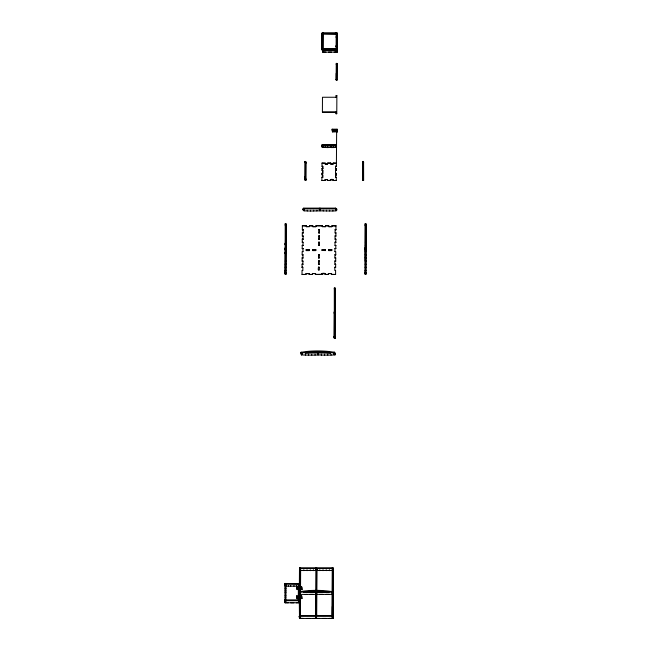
<?xml version="1.0" encoding="UTF-8"?>
<svg xmlns="http://www.w3.org/2000/svg" width="651" height="651" viewBox="0 0 651 651"><rect width="100%" height="100%" fill="white"/><g stroke="black" fill="none" stroke-linecap="round" stroke-linejoin="round"><path stroke-width="0.98" d="M285.992 244.605L285.87 243.954L285.073 243.954L285.187 244.605L285.219 223.789L286.025 223.789L285.992 243.824L285.781 272.997L284.983 272.997L285.008 252.962L285.805 252.962L285.919 253.613M285.008 252.962L285.122 253.613L285.04 248.462L285.838 248.462L285.952 249.113L285.154 249.113L285.04 248.462M285.276 248.975L285.382 250.407L285.073 243.954M285.097 273.648L284.983 272.216L285.789 272.216L285.903 272.867L286.009 274.299L285.211 274.299L285.097 273.648L285.895 273.648M285.219 223.789L285.447 225.873L285.333 225.222M285.211 274.299L285.236 270.377L286.066 270.539L285.236 270.377M285.268 270.539L285.284 264.119L286.115 264.273L285.284 264.119M285.317 264.273L285.464 243.913M285.464 239.837L285.472 242.351M286.188 250.407L286.074 248.975L286.188 249.626L285.39 249.626M286.009 274.299L286.131 225.222M298.296 599.888L298.321 596.959L299.118 596.951L299.46 602.785L285.073 602.793L284.829 583.451L299.273 583.768M285.797 585.208L284.935 584.883L284.886 583.776L285.683 583.776M284.878 600.873L284.992 602.305L285.846 602.631M285.911 585.859L285.114 585.859L285 584.419L285.797 584.419M285.073 602.793L285.057 601.06M285.504 599.897L285.626 584.232L285.968 586.177L298.752 586.177M284.935 601.98L285.732 601.98L285.569 600.222M285.789 602.305L285.797 601.516L284.935 601.198M285.968 585.395L285.87 599.498L285.073 599.498M288.36 586.177L288.369 585.395M290.761 586.177L290.769 585.395M293.959 586.177L293.967 585.395M296.36 586.177L296.36 585.395M298.606 598.578L297.002 598.578L296.669 595.844L301.625 595.844L301.958 598.578L300.363 598.578L300.078 596.951L299.281 596.951L299.395 597.602L299.24 596.821L299.509 618.45L333.076 618.442L333.41 569.723L332.604 569.723M298.671 589.57L297.076 589.57L296.734 586.844L301.69 586.836L302.031 589.57L300.428 589.57L300.144 587.951L299.346 587.951L299.281 596.17M297.002 598.578L296.669 595.844M297.076 589.57L296.734 586.844M298.321 596.17L298.386 587.951L299.183 587.951L299.126 596.17M298.394 587.161L298.467 584.549M299.208 601.321L298.345 601.003L298.353 600.214L299.094 599.888L284.707 599.897L284.764 601.003L285.618 601.329L284.821 601.329M298.638 602.623L298.581 601.516M299.191 587.161L299.216 583.442M299.346 587.161L299.493 567.778L333.06 567.77L333.434 569.885M302.088 354.307L302.097 353.526L301.299 353.526L301.291 354.307L302.088 354.307L301.063 353.013L301.071 352.232L301.869 352.232A23.192 4.703 0.4 0 1 333.841 352.215L334.638 352.215L334.752 352.866L334.752 353.656L333.947 353.656L333.955 352.866L334.752 352.866M315.645 616.204L315.532 615.553L299.94 615.553L299.248 616.985L300.046 616.985L300.078 596.951M300.542 586.339L300.632 569.731L300.518 569.08L300.518 569.861L299.712 569.861L299.606 568.429M301.177 353.664L301.071 352.232M299.257 616.204L299.362 617.636L300.168 617.636L300.282 618.287M299.712 569.861L299.72 569.08M299.509 618.45L299.59 602.623M299.639 600.434L299.672 595.738M299.785 580.855L299.737 583.044M299.785 576.778L299.785 580.074M308.607 354.177L308.631 355.12L301.405 354.958L301.299 353.526M306.003 273.51L309.225 273.672L306.003 273.51L306.019 274.453L302.023 274.453L302.023 270.377L302.853 270.539L302.845 267.244L302.048 267.244L302.845 267.244M302.08 267.406L302.072 264.111L302.902 264.273L302.072 264.111M302.121 261.141L302.918 261.141L302.121 261.141L302.113 257.845L302.943 258.008L302.113 257.845M302.17 254.875L302.967 254.875L302.17 254.875L302.162 251.579L302.959 251.579M302.21 248.609L303.016 248.609L302.21 248.609L302.21 245.313L303.032 245.476L302.21 245.313M303.057 242.343L302.259 242.343L302.251 239.047L303.081 239.21L302.251 239.047M302.308 236.077L303.106 236.077L302.308 236.077L302.3 232.781L303.13 232.944L302.3 232.781M302.349 229.811L303.154 229.811L302.349 229.811L302.349 225.734L306.377 225.897L302.349 225.734M300.087 596.17L300.144 587.951M300.152 587.161L300.29 567.778M301.063 353.013L301.861 353.013L301.869 352.232M301.974 353.664L301.983 352.875L301.185 352.875M303.032 209.557L303.032 208.768L303.838 208.768L303.83 209.557L303.032 209.557L304.058 210.851L310.486 211.014L310.486 210.232M303.146 210.208L303.032 208.768M300.298 615.936L300.42 598.708L299.655 598.871M300.363 598.578L300.371 597.797M300.485 594.168L300.445 595.575M300.469 592.443L300.493 589.31M302.902 264.273L302.894 260.978M302.943 258.008L302.943 254.712M302.992 251.742L302.984 248.446M303.008 245.313L303.032 242.18L302.259 242.343M303.081 239.21L303.073 235.914M303.13 232.944L303.122 229.648M303.83 209.557L303.724 208.125L319.307 208.117L319.413 209.549L320.219 209.549L320.105 208.117L335.696 208.117L335.802 209.549L336.6 209.549L336.713 210.192L335.916 210.192L336.03 210.843L332.864 211.005L320.447 210.851L320.333 210.2L319.535 210.2L319.649 210.851L310.486 211.014M304.058 210.851L304.066 210.07M301.958 598.578L301.625 595.844M302.031 589.57L301.69 586.836M304.912 178.561L305.661 178.236L305.767 179.668L304.969 179.668L304.741 177.585L304.855 161.92L305.718 162.245L304.855 161.92M304.969 162.571L304.92 161.464L305.718 161.464L305.832 162.896L305.669 162.49M305.954 162.758L305.88 180.319L305.083 180.319L304.969 178.879M305.596 178.691L304.855 179.017L305.653 179.017L305.718 161.464M305.88 180.319L305.832 179.204M303.83 569.731L303.854 570.675M305.433 355.12L305.409 354.177M309.371 249.618L309.396 250.562L306.198 250.57L306.173 249.618L309.371 249.618L306.173 249.618M309.567 226.678L306.369 226.678L306.344 225.734M307.288 211.014L307.288 210.232M307.028 569.731L307.052 570.675M312.39 273.51L315.621 273.664L312.39 273.51L312.415 274.453L309.217 274.453L309.192 273.51M309.542 225.734L312.773 225.897L309.542 225.734L309.542 226.515L306.369 226.678M310.226 569.731L310.25 570.675M315.003 354.177L315.027 355.12L311.829 355.12L311.805 354.177M315.768 249.618L315.792 250.562L312.594 250.562L312.57 249.618L315.792 249.781L312.57 249.618M325.533 225.726L328.755 225.889L325.533 225.726L325.557 226.678L322.359 226.678L322.335 225.726L315.938 225.734L315.963 226.678L312.765 226.678L312.74 225.734M313.676 211.014L313.684 210.232M313.424 569.723L313.448 570.675M322.017 273.664C329.976 274.576 320.967 271.768 322.009 274.445L315.613 274.453L315.589 273.501M316.874 211.014L316.882 210.232M315.711 590.66L315.873 567.778M315.881 615.936L315.694 592.451L315.637 616.985L316.435 616.985L316.5 592.451L316.842 594.396L332.425 594.396M315.027 355.12L317.794 354.958L317.802 354.177M318.437 267.235C317.354 271.443 320.284 271.443 319.234 267.235L318.437 267.235L319.234 267.235M319.283 260.97L319.283 264.265L318.485 264.265L318.477 260.97L319.283 260.97L318.477 260.97M319.332 257.999L318.534 257.999L318.526 254.712L319.324 254.712L318.526 254.712M319.413 242.18L319.421 245.476L318.624 245.476L318.616 242.18L319.446 242.343L318.616 242.18M319.462 235.914L319.47 239.21L318.673 239.21L318.665 235.914L319.495 236.077L318.665 235.914M319.511 229.648L319.511 232.944L318.713 232.944L318.705 229.648L319.511 229.648L318.705 229.648M316.508 590.66L316.679 567.778M319.413 209.549L319.307 208.117M316.793 568.429L316.785 569.21L315.987 569.21M316.899 569.861L316.907 569.08L316.866 591.027M316.679 615.936L316.842 593.614M324.589 354.168L324.613 355.12L318.591 354.958L318.599 354.177M319.324 254.712L319.299 257.837L318.534 257.999M319.649 210.851L319.649 210.07M320.219 209.549L320.105 208.117M320.447 210.851L320.455 210.07M322.538 49.948L321.659 49.468L321.773 33.177L322.66 33.665M321.74 49.948L321.773 33.177M336.16 144.685L336.209 145.791L321.822 145.791L321.773 144.685L336.16 144.685L335.42 145.01M337.348 34.877L336.974 32.762L322.587 32.77L322.522 50.322L336.909 50.322L336.876 46.278L336.128 46.538M327.705 146.63L327.73 147.582L322.904 147.419L322.05 147.093L322.79 146.768L321.936 146.442L321.944 145.661M322.644 50.192L322.636 50.973L323.49 51.299L322.693 51.299M322.701 34.202L322.587 32.77M322.05 147.093L322.001 145.987M323.498 50.518L322.701 50.518L322.75 51.624L323.604 51.95M325.069 179.53L327.494 179.692L325.069 179.53L325.093 180.473L321.895 180.473L321.887 177.178L322.717 177.341L321.887 177.178M322.717 177.341L322.733 174.989L321.911 174.826L321.92 173.264L322.717 173.264L321.92 173.264M322.75 173.426L322.774 170.293L321.968 170.293L321.952 168.56L322.782 168.723L321.952 168.56M322.782 168.723L322.798 166.379L322.001 166.379L321.993 163.084L325.223 163.246L321.993 163.084M322.4 112.143L335.981 112.135L322.4 112.143L322.473 97.251L336.062 97.251M336.518 34.715L337.324 34.715L337.226 52.104L322.839 52.113L322.815 50.379M323.319 50.322L323.401 33.649M323.433 50.973L323.441 50.192M319.82 569.723L319.844 570.667M321.391 354.958L321.399 354.168M322.009 274.445L321.985 273.501M325.354 249.618L325.378 250.562L322.155 250.399L322.164 249.618L325.354 249.618L322.164 249.618M322.359 226.678L322.335 225.726M322.693 177.178L322.709 174.826L321.911 174.826M322.717 173.264L322.741 170.131L321.968 170.293M322.75 168.56L322.774 166.217L322.001 166.379M322.904 147.419L322.912 146.638M323.547 51.624L323.555 50.843L322.701 50.518M321.415 355.12L321.423 354.331M322.18 250.562L322.188 249.781M323.27 211.014L323.278 210.224M333.182 163.076L336.412 163.238L333.182 163.076L333.206 164.028L330.806 164.028L330.789 163.076L327.591 163.084L327.608 164.028L325.215 164.028L325.191 163.084M325.337 147.582L325.313 146.63M323.018 569.723L323.034 570.667M328.381 273.501L331.603 273.664L328.381 273.501L328.405 274.445L325.207 274.445L325.183 273.501M326.468 211.014L326.476 210.224M330.692 179.684C336.738 180.384 329.658 178.04 330.692 180.473L327.494 180.473L327.469 179.53M326.216 569.723L326.232 570.667M330.985 354.168L331.009 355.112L327.811 355.112L327.787 354.168M331.75 249.618L331.774 250.562L328.576 250.562L328.552 249.618L331.782 249.781L328.552 249.618M331.929 225.726L335.949 225.889L331.929 225.726L331.953 226.67L328.755 226.67L328.731 225.726M329.666 211.005L329.675 210.224M330.692 180.473L330.667 179.53M330.806 164.028L330.789 163.076M333.304 146.63L333.328 147.574L330.928 147.574L330.903 146.63M330.928 147.574L330.936 146.792M334.24 131.909L334.077 130.151L334.24 131.909L332.482 131.917L332.148 129.183L337.104 129.183L337.438 131.909L335.843 131.909L335.672 130.151L335.843 131.909M332.482 131.917L332.148 129.183M329.406 569.723L329.43 570.667M334.817 267.235L335.647 267.398L334.817 267.235L334.826 270.531L335.599 270.368L335.599 274.445L331.603 274.445L331.579 273.501M332.864 211.005L332.873 210.224M336.282 177.178L335.477 177.178L336.282 177.178L336.282 180.473L333.084 180.473L333.06 179.521M336.193 33.649L336.095 50.566L335.298 50.566L335.281 48.841L322.831 48.817M335.387 33.649L335.387 34.121L322.595 34.121L323.425 34.283M335.395 32.867L336.225 32.713L335.395 32.55M335.281 48.841L335.306 49.476L323.311 49.476M334.866 130.941L334.874 130.151M332.262 567.77L331.904 616.326L332.026 616.977L332.824 616.977L332.824 616.196L332.026 616.196L331.912 615.545L316.329 615.553L316.443 616.204M301.861 353.013A23.192 4.703 0.4 0 1 333.833 353.005L333.841 352.215M334.069 337.202L334.077 336.421L334.874 336.421L334.866 337.202L334.069 337.202L333.955 336.559L334.126 312.667L334.931 312.667L335.102 313.644L335.11 287.994L334.313 287.994L334.305 312.862M336.225 33.022L336.201 32.55M334.533 290.077L334.541 289.296L335.338 289.296L335.33 290.077L334.533 290.077L334.313 287.994M336.111 50.322L336.111 49.541L336.86 49.216L322.465 49.216M336.193 46.929L336.087 45.489L336.884 45.489L336.99 46.929L336.876 46.278M331.009 355.112L334.98 354.95L334.866 354.299L334.061 354.299L333.955 352.866M335.338 289.296L335.094 338.504L334.297 338.504L334.077 336.421M336.136 79.699L336.25 63.407L337.047 63.407L337.015 80.187L336.136 79.699L337.015 80.187M336.396 51.942L336.347 50.835M332.27 615.927L332.335 606.529M334.874 264.265L335.672 264.265L334.874 264.265L334.866 260.97L335.696 261.132L334.866 260.97M334.915 257.999L335.721 257.999L334.915 257.999L334.915 254.704L335.737 254.866L334.915 254.704M334.964 251.734L334.956 248.438L335.786 248.601L334.956 248.438M335.013 245.468L335.81 245.468L335.013 245.468L335.005 242.172L335.835 242.335L335.005 242.172M335.053 239.202L335.851 239.202L335.053 239.202L335.045 235.906L335.875 236.069L335.045 235.906M335.102 232.936L335.9 232.936L335.102 232.936L335.094 229.64L335.924 229.803L335.094 229.64M335.509 177.341L335.493 174.826L336.323 174.989L335.493 174.826M335.534 173.418L336.339 173.418L335.534 173.418L335.534 170.123L336.355 170.285L335.534 170.123M335.574 168.723L336.372 168.723L335.574 168.723L335.558 166.208L336.388 166.371L335.558 166.208M333.328 147.574L335.696 147.411L335.704 146.63M336.095 97.414L336.079 95.681L336.876 95.681L336.77 113.705L335.973 113.705L335.957 111.972M336.217 80.187L336.241 73.351M333.076 618.442L333.06 567.77M334.752 353.656L334.638 352.215M334.866 337.202L334.931 312.667M335.802 209.549L335.696 208.117M336.884 45.489L336.941 37.27L336.16 37.367M336.941 37.27L337.055 37.921L336.974 32.762M332.197 593.094L332.995 593.094L333.003 592.312L332.889 591.661L332.091 591.661A23.192 4.703 0.4 0 0 300.119 591.669L299.314 591.669M333.174 568.421L333.288 569.853L333.296 569.072M335.33 290.077L335.11 287.994M335.696 147.411L336.437 147.085L335.525 146.442L336.323 146.442L336.274 145.328L335.477 145.328M336.168 49.858L336.974 49.858L337.023 50.973L336.282 51.299L337.08 51.299M337.088 33.413L337.088 34.202M334.866 354.299L334.866 353.517L334.069 353.517M335.094 338.504L334.874 336.421M336.437 147.085L336.445 146.304M336.933 79.699L337.047 63.407M337.21 34.064L337.202 34.845M334.98 354.95L334.866 353.517M335.647 267.398L335.639 264.103M335.696 261.132L335.688 257.837M335.737 254.866L335.737 251.571L334.931 251.571M335.786 248.601L335.778 245.305M335.835 242.335L335.826 239.039M335.875 236.069L335.875 232.773M335.924 229.803L335.924 225.726M336.03 210.843L336.038 210.061M336.323 174.989L336.307 173.256M336.355 170.285L336.339 168.56M336.388 166.371L336.64 131.909M337.438 131.909L337.104 129.183M336.6 209.549L336.608 208.759L335.81 208.759M336.713 210.192L336.608 208.759M363.315 174.631L363.396 179.001L362.599 179.001L362.509 174.631L363.315 174.631L363.429 175.282L363.38 165.623L362.583 165.623L362.631 175.282L362.509 174.631M362.583 165.623L362.697 166.274L362.672 161.448L363.47 161.448L363.518 162.555M363.404 178.219L363.51 179.652L362.713 179.652L362.607 178.219L363.461 178.545M362.672 161.448L362.721 162.555M362.835 163.206L362.786 162.099L363.584 162.099L363.632 180.303L362.827 180.303L362.778 179.196M362.827 180.303L362.941 168.715M363.38 165.623L363.494 166.274L363.47 161.448M364.91 272.972L364.975 248.438L366.131 248.43L365.943 274.274L365.146 274.274L364.918 272.191L364.91 272.972L365.716 272.972L365.716 272.191L365.943 274.274M365.952 223.765L365.886 249.089L365.089 249.089L365.154 223.773L365.952 223.765L366.179 225.848L366.179 225.067L365.382 225.067L365.374 225.848L365.154 223.773M366.008 248.959L366.114 250.391L365.317 250.391L365.211 248.959L366.008 248.959L366.122 249.602L365.325 249.602L365.211 248.959M365.146 274.274L365.154 272.321M365.382 225.067L365.244 260.961L366.041 260.961M365.716 272.972L365.772 248.438L365.886 249.089M366.131 248.43L366.179 225.067M322.644 33.095L323.449 33.095M322.701 33.421L323.506 33.421M323.441 33.876L322.587 33.551L337.031 33.876M336.949 36.489L336.152 36.489L336.266 37.14L337.063 37.131M336.502 37.848L337.324 38.01L336.526 38.01M336.51 40.362L337.283 40.199M336.502 41.924L337.267 41.762M336.201 46.14L336.998 46.14M335.306 49.004L323.287 48.841M323.287 49.313L336.071 49.313M321.659 49.468L322.457 49.468L322.839 52.113M322.465 49.997L336.852 49.997L337.226 52.104M335.265 50.404L336.062 50.404M322.579 50.648L323.376 50.648L323.278 50.094L336.071 50.094L336.168 50.648L336.966 50.648M336.339 51.616L337.137 51.616L337.145 50.835M322.806 51.95L326.029 52.113M337.194 51.942L334.028 52.104M337.137 63.896L336.25 63.407M332.14 129.964L337.096 129.964M334.069 130.941L335.672 130.941M332.49 131.128L334.248 131.128M336.648 131.128L337.446 131.128M322.587 144.782L335.379 144.782L335.468 146.117L336.323 146.442M321.879 146.117L322.676 146.117L322.579 145.564M322.058 146.312L322.855 146.312M330.903 147.419L327.73 147.582M362.729 161.774L363.527 161.774M362.843 162.424L363.64 162.424M330.814 163.238L327.591 163.084M330.781 163.865L333.206 164.028M362.583 164.841L363.38 164.841M362.697 165.492L363.502 165.492M362.517 173.85L363.315 173.85M362.631 174.501L363.429 174.501M304.741 177.585L305.547 177.585M362.493 177.568L363.291 177.568M304.798 177.91L305.604 177.91M362.55 177.894L363.348 177.894M362.542 178.675L363.339 178.675M304.912 179.342L305.71 179.342M362.656 179.326L363.453 179.326M305.026 179.993L305.824 179.993M362.77 179.977L363.632 180.303M330.659 180.311L327.494 180.473M319.421 208.768L320.219 208.768M303.716 208.906L319.299 208.898M320.105 208.898L335.688 208.898M303.154 209.419L303.952 209.419M335.924 209.41L336.722 209.41M285.333 224.44L286.139 224.44L286.025 223.789M365.268 224.416L366.065 224.416M365.26 225.205L366.065 225.205M322.367 225.889L315.938 225.734M322.326 226.515L325.557 226.678M365.374 242.164L366.179 242.164M365.406 242.327L366.204 242.327M285.081 243.173L285.879 243.173M285.195 243.824L285.992 243.824M285.048 247.673L285.846 247.673M364.983 247.657L365.781 247.657M285.162 248.324L285.96 248.324M365.097 248.308L365.895 248.308M365.357 248.592L366.163 248.592M285.268 249.756L286.074 249.756M365.203 249.74L366 249.74M365.349 250.163L366.147 250.163M322.155 250.399L325.378 250.562M285.016 252.181L285.813 252.181M285.13 252.832L285.927 252.832M365.284 254.696L366.082 254.696M365.317 254.858L366.114 254.858M285.309 260.986L286.106 260.986M285.333 261.149L286.139 261.141M365.268 261.124L366.065 261.124M365.219 264.094L366.041 264.257L365.244 264.257M285.26 267.244L286.058 267.244M365.195 267.227L365.992 267.227M285.293 267.406L286.09 267.406M365.219 267.39L366.025 267.39M365.17 270.36L366 270.523L365.203 270.523M284.869 272.346L285.667 272.346L285.781 272.997M364.796 272.33L365.602 272.33M285.903 272.867L285.105 272.867L284.983 272.216M365.032 272.842L365.829 272.842M365.024 273.623L365.829 273.623M321.976 274.291L315.613 274.453M334.427 288.645L335.224 288.645M334.419 289.435L335.216 289.435M335.452 289.947L334.655 289.947L334.541 289.296M334.622 293.861L335.428 293.861M334.655 294.024L335.452 294.024M334.606 296.994L335.428 297.157L334.63 297.157M334.581 300.127L335.379 300.127M334.606 300.29L335.403 300.29M334.557 303.26L335.387 303.423L334.581 303.423M334.565 306.556L335.363 306.556M334.134 311.886L334.931 311.886M333.955 336.559L334.752 336.559M334.191 337.072L334.988 337.072M334.183 337.853L334.98 337.853M310.966 352.224L324.743 352.224M333.833 353.005L334.63 353.005M299.598 569.21L300.396 569.21M316.215 570.512L300.632 570.512L300.282 568.567L315.873 568.559L316.101 569.861M332.604 570.504L317.013 570.512L316.671 568.559L332.254 568.559L332.368 569.202M332.604 573.8L333.377 573.637M284.943 584.102L285.74 584.102M299.208 584.232L284.821 584.232L285.683 584.557M285.057 584.744L285.854 584.744M284.935 584.883L285.74 584.883M285.854 585.534L285.114 585.859M296.726 587.625L301.682 587.625M285.146 588.528L285.952 588.528M299.46 588.602L300.257 588.594M285.13 590.88L285.935 590.88M307.126 591.669L325.077 591.661M333.003 592.312L332.205 592.312L332.091 591.661M285.122 592.443L285.919 592.443M299.314 592.451L300.111 592.451A23.192 4.703 0.4 0 1 332.083 592.443L332.881 592.443L332.995 593.094M299.427 593.102L300.225 593.102M315.865 593.419L316.671 593.419M299.541 593.753L300.339 593.753M299.655 594.404L316.044 594.396M305.278 594.558L306.849 594.396M285.097 595.575L285.895 595.575M296.661 596.633L301.616 596.625M285.089 597.146L285.887 597.146M300.192 597.602L299.232 597.602L299.118 596.951M298.41 600.539L299.265 600.865L299.379 602.297L298.581 602.297M284.707 600.678L299.094 600.678M298.345 601.003L299.151 601.003M284.878 601.654L285.675 601.654M299.265 601.646L298.467 601.646L299.322 601.972M299.598 601.841L300.396 601.841M285.048 602.631L288.271 602.785M299.436 602.623L296.262 602.785M300.38 604.974L299.606 605.137M300.355 608.107L299.582 608.27M300.331 611.24L299.558 611.403M300.306 614.373L299.533 614.536M315.898 614.365L316.695 614.365M299.135 616.342L332.71 616.326M299.37 616.855L300.168 616.855M299.476 618.287L303.504 618.45M333.052 618.279L329.08 618.442M331.628 52.113L328.43 52.113M364.975 248.438L365.089 249.089M336.876 95.681L336.079 95.681M336.77 113.705L335.973 113.705M323.27 49.216L323.384 49.867M336.209 145.791L321.822 145.791M336.282 180.473L333.084 180.473M327.608 164.028L325.215 164.028M325.093 180.473L321.895 180.473M331.953 226.67L328.755 226.67M331.774 250.562L328.576 250.562M335.599 274.445L331.603 274.445M328.405 274.445L325.207 274.445M334.126 312.667L334.305 313.644M319.511 232.944L318.713 232.944M319.47 239.21L318.673 239.21M305.832 162.107L305.889 163.222M319.421 245.476L318.624 245.476M315.963 226.678L312.765 226.678M319.283 264.265L318.485 264.265M315.792 250.562L312.594 250.562M333.947 353.656L334.061 354.299M303.724 208.125L303.838 208.768M309.396 250.562L306.198 250.57M327.811 355.112L324.613 355.12M312.415 274.453L309.217 274.453M306.019 274.453L302.023 274.453M318.591 354.958L318.42 353.981L317.623 353.981L317.794 354.958M311.829 355.12L308.631 355.12M301.983 352.875L302.097 353.526M301.291 354.307L301.405 354.958M333.231 593.606L333.117 592.955L333.222 594.396M332.083 592.443L332.311 593.745M329.227 594.396L326.029 594.396M332.824 616.196L332.938 617.628L332.14 617.628L332.254 618.279M322.831 594.396L319.641 594.396M325.882 618.442L322.693 618.442M319.495 618.442L313.098 618.45M313.245 594.396L310.047 594.396M316.663 618.279L316.549 617.636L315.751 617.636L315.865 618.287M309.9 618.45L306.702 618.45M299.493 567.778L299.834 569.731M300.119 591.669L300.233 592.32M300.111 592.451L300.453 594.404M298.386 587.951L298.5 588.602M299.517 595.738L299.46 599.49M298.321 596.959L298.435 597.602M293.87 602.785L290.671 602.785M284.829 583.451L285.203 585.558M309.07 351.865A27.196 5.517 0.4 0 1 310.47 351.776M325.085 351.776A27.196 5.517 0.4 0 1 326.509 351.865M337.072 64.351L336.274 64.351L337.072 64.351M363.404 161.904L362.664 162.229L363.404 161.904M305.563 177.21L304.766 177.21L305.563 177.21M366.155 245.297L365.357 245.297L366.155 245.297M366.106 251.563L365.309 251.563L366.106 251.563M366.065 257.829L365.26 257.829L366.065 257.829M330.635 353.005L305.059 353.013A27.196 5.517 0.4 0 1 330.635 353.005M328.885 592.443L303.309 592.451A27.196 5.517 0.4 0 1 328.885 592.443"/></g></svg>
